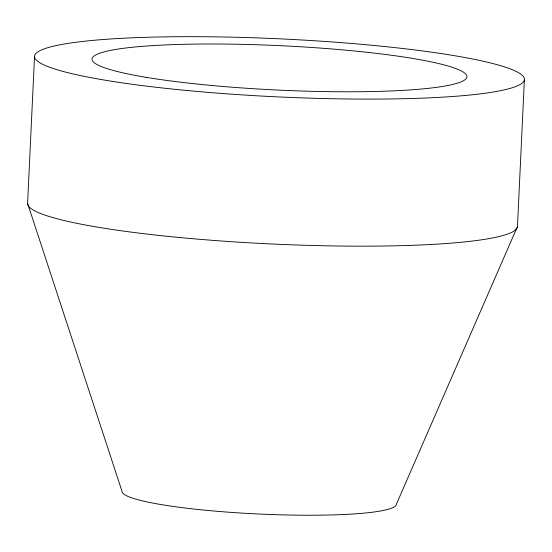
<?xml version="1.0" encoding="UTF-8"?>
<svg xmlns="http://www.w3.org/2000/svg" width="552" height="552" viewBox="0 0 552 552"><rect width="100%" height="100%" fill="white"/><g stroke="black" fill="none" stroke-linecap="round" stroke-linejoin="round"><path stroke-width="0.83" d="M524.4 79.44A245.205 29.035 2.7 0 1 155.816 87.23A245.205 29.035 2.7 0 1 158.182 36.998A245.205 29.035 2.7 0 1 524.4 79.44L517.466 226.499L396.391 504.217A137.351 16.263 2.7 0 1 258.433 513.995A137.351 16.263 2.7 0 1 121.999 491.28L27.6 203.398L34.534 56.338M517.466 226.499A245.205 29.035 2.7 0 1 271.163 243.95A245.205 29.035 2.7 0 1 27.6 203.398M146.156 77.335A187.687 22.225 2.7 0 0 460.285 82.172A187.687 22.225 2.7 0 0 231.957 44.16A187.687 22.225 2.7 0 0 146.156 77.335"/></g></svg>
